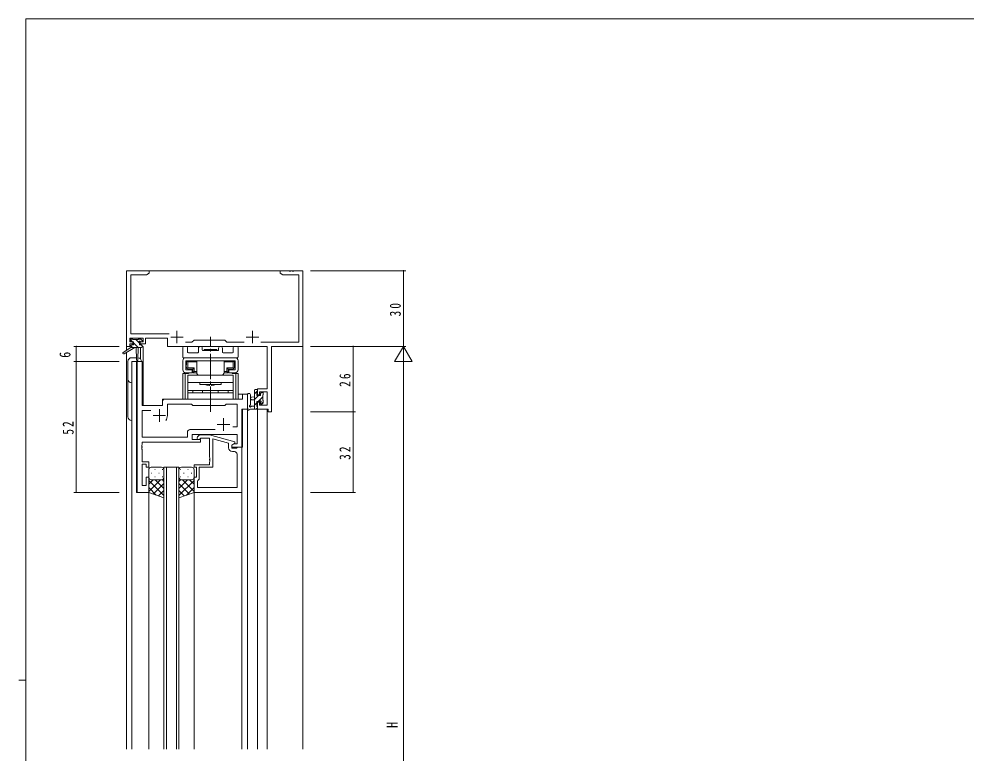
# Model space of a CAD drawing. Units: millimetres on the paper. Extents: x -397 to 397, y -282 to 282.
# Drawn here: x -396.7 to -20.3, y -12.2 to 279.3 of the extents above; entities that cross this region are included whole.
import ezdxf
from ezdxf.enums import TextEntityAlignment as Align

# ---------------------------------------------------------------- set-up
doc = ezdxf.new("R2010")
doc.units = ezdxf.units.MM
doc.linetypes.add('USER2', pattern=[13, 10, -1, 1, -1])
for name, color, linetype, lineweight in [('0-1_YKK_ZWAK', 7, 'Continuous', 18), ('0-3_YKK_11', 7, 'Continuous', 18), ('0-4_YKK_12', 2, 'Continuous', 18), ('0-5_YKK_13', 4, 'Continuous', 18), ('0-7_YKK_D', 6, 'Continuous', 18)]:
    doc.layers.add(name, color=color, linetype=linetype, lineweight=lineweight)
doc.styles.add('ＭＳ ゴシック', font='')
doc.styles.get('ＭＳ ゴシック').set_extended_font_data('MS Gothic')

msp = doc.modelspace()

# ---------------------------------------------------------------- linework, layer by layer
at = {"layer": '0-1_YKK_ZWAK'}
for p, q in [((-393.908, -245.7), (-393.908, 279.3)), ((376.092, 279.3), (-393.908, 279.3)), ((-396.708, 16.8), (-393.908, 16.8))]:
    msp.add_line(p, q, dxfattribs=at)
at = {"layer": '0-3_YKK_11'}
for p, q in [((-353.908, 179.3), (-353.908, 149.3)), ((-344.908, 179.3), (-353.908, 179.3)), ((-352.278, 154.23), (-352.278, 177.67)), ((-352.278, 177.67), (-345.999, 177.67)), ((-292.908, 179.3), (-292.908, 178.3)), ((-289.366, 179.3), (-292.908, 179.3)), ((-292.908, 178.3), (-291.817, 177.67)), ((-291.817, 177.67), (-285.538, 177.67)), ((-289.183, 179.18), (-289.366, 179.3)), ((-288.633, 179.18), (-289.183, 179.18)), ((-288.45, 179.3), (-288.633, 179.18)), ((-288.366, 179.3), (-288.45, 179.3)), ((-288.183, 179.18), (-288.366, 179.3)), ((-287.633, 179.18), (-288.183, 179.18)), ((-287.45, 179.3), (-287.633, 179.18)), ((-283.908, 179.3), (-287.45, 179.3)), ((-285.538, 177.67), (-285.538, 150.93)), ((-283.908, 149.3), (-283.908, 179.3)), ((-333.908, 155.5), (-333.908, 150.5)), ((-303.908, 155.5), (-303.908, 150.5)), ((-352.608, 151.1), (-352.608, 152.6)), ((-352.608, 152.6), (-347.408, 152.6)), ((-351.508, 151.1), (-352.608, 151.1)), ((-337.056, 154.23), (-352.278, 154.23)), ((-351.508, 150.3), (-351.508, 151.1)), ((-348.508, 151.1), (-348.508, 150.3)), ((-347.408, 151.1), (-348.508, 151.1)), ((-347.408, 152.6), (-347.408, 151.1)), ((-346.408, 152.6), (-337.708, 152.6)), ((-346.408, 150.3), (-346.408, 152.6)), ((-337.708, 152.6), (-337.708, 149.3)), ((-336.408, 153), (-331.408, 153)), ((-327.978, 150.93), (-330.558, 150.93)), ((-327.108, 151.8), (-327.978, 150.93)), ((-314.908, 151.8), (-327.108, 151.8)), ((-314.038, 150.93), (-314.908, 151.8)), ((-307.259, 150.93), (-314.038, 150.93)), ((-306.408, 153), (-301.408, 153)), ((-285.538, 150.93), (-300.558, 150.93)), ((-353.908, 149.3), (-352.608, 149.3)), ((-352.608, 149.3), (-352.608, 150.3)), ((-352.608, 150.3), (-351.508, 150.3)), ((-348.508, 150.3), (-346.408, 150.3)), ((-337.708, 149.3), (-298.038, 149.3)), ((-298.038, 149.3), (-298.038, 132.4)), ((-296.408, 149.3), (-283.908, 149.3)), ((-296.408, 123.3), (-296.408, 149.3)), ((-347.778, 143.3), (-349.708, 143.3)), ((-349.708, 143.3), (-349.708, 91.3)), ((-347.778, 125.8), (-347.778, 143.3)), ((-301.908, 132.4), (-301.908, 130.1)), ((-298.038, 132.4), (-301.908, 132.4)), ((-307.838, 128.3), (-338.708, 128.3)), ((-307.838, 130.3), (-307.838, 128.3)), ((-305.908, 130.3), (-307.838, 130.3)), ((-305.908, 124.3), (-305.908, 130.3)), ((-301.908, 130.1), (-301.108, 130.1)), ((-301.108, 130.1), (-301.108, 131.2)), ((-301.108, 131.2), (-298.038, 131.2)), ((-298.038, 131.2), (-298.038, 125.93)), ((-339.708, 125.8), (-347.778, 125.8)), ((-340.908, 124.3), (-340.908, 119.3)), ((-339.708, 127.3), (-339.708, 125.8)), ((-337.708, 126.37), (-328.178, 126.37)), ((-337.708, 121.8), (-337.708, 126.37)), ((-328.178, 126.37), (-327.608, 125.8)), ((-327.608, 125.8), (-314.908, 125.8)), ((-314.908, 125.8), (-314.338, 126.37)), ((-314.338, 126.37), (-310.038, 126.37)), ((-310.038, 126.37), (-310.038, 117.3)), ((-308.108, 124.3), (-305.908, 124.3)), ((-308.108, 109.3), (-308.108, 124.3)), ((-301.908, 127.1), (-301.908, 124.3)), ((-301.108, 127.1), (-301.908, 127.1)), ((-301.908, 124.3), (-297.608, 124.3)), ((-301.108, 125.93), (-301.108, 127.1)), ((-298.038, 125.93), (-301.108, 125.93)), ((-297.608, 124.3), (-297.608, 123.3)), ((-347.778, 113.23), (-347.778, 123.87)), ((-347.778, 123.87), (-344.259, 123.87)), ((-343.408, 121.8), (-338.408, 121.8)), ((-315.408, 120.8), (-315.408, 115.8)), ((-297.608, 123.3), (-296.408, 123.3)), ((-317.908, 118.3), (-312.908, 118.3)), ((-310.038, 117.3), (-311.742, 117.3)), ((-329.738, 113.23), (-347.778, 113.23)), ((-329.738, 115.23), (-329.738, 113.23)), ((-318.759, 116.23), (-328.738, 116.23)), ((-318.759, 116.23), (-328.738, 116.23)), ((-327.808, 112.3), (-327.808, 114.3)), ((-327.808, 114.3), (-310.038, 114.3)), ((-325.732, 113.324), (-324.957, 114.1)), ((-324.957, 114.1), (-321.012, 114.1)), ((-321.012, 114.1), (-310.908, 111.393)), ((-310.038, 114.3), (-310.038, 110.6)), ((-347.898, 110.075), (-347.778, 110.258)), ((-347.898, 109.525), (-347.898, 110.075)), ((-347.778, 109.342), (-347.898, 109.525)), ((-347.898, 109.075), (-347.778, 109.258)), ((-347.778, 110.258), (-347.778, 111.3)), ((-347.778, 111.3), (-324.608, 111.3)), ((-347.778, 109.258), (-347.778, 109.342)), ((-324.608, 112.3), (-327.808, 112.3)), ((-324.46, 112.9), (-324.884, 112.476)), ((-324.608, 111.3), (-324.608, 112.3)), ((-321.008, 112.9), (-324.46, 112.9)), ((-321.008, 105.258), (-321.008, 112.9)), ((-319.708, 112.508), (-319.708, 101.3)), ((-313.408, 110.82), (-319.708, 112.508)), ((-313.408, 109), (-313.408, 110.82)), ((-310.908, 110.793), (-312.108, 110.1)), ((-311.242, 110.6), (-312.108, 110.1)), ((-312.108, 110.1), (-312.108, 108.8)), ((-312.108, 110.1), (-312.108, 109.3)), ((-312.108, 109.3), (-308.108, 109.3)), ((-310.038, 110.6), (-311.242, 110.6)), ((-310.908, 111.393), (-310.908, 110.793)), ((-310.108, 109), (-309.808, 109.3)), ((-309.808, 109.3), (-308.108, 109.3)), ((-308.108, 109.3), (-308.108, 91.3)), ((-347.898, 108.525), (-347.898, 109.075)), ((-347.778, 108.342), (-347.898, 108.525)), ((-347.778, 103.5), (-347.778, 108.342)), ((-312.108, 108.8), (-310.308, 108.8)), ((-311.038, 107.5), (-311.908, 107.5)), ((-310.308, 108.8), (-310.108, 109)), ((-310.038, 93.23), (-310.038, 106.5)), ((-345.108, 103.5), (-347.778, 103.5)), ((-347.778, 94), (-347.778, 102.5)), ((-347.778, 102.5), (-346.108, 102.5)), ((-346.108, 102.5), (-346.108, 101.3)), ((-345.108, 101.3), (-345.108, 103.5)), ((-327.108, 102.3), (-321.008, 102.3)), ((-327.108, 101.3), (-327.108, 102.3)), ((-320.888, 105.075), (-321.008, 105.258)), ((-321.008, 104.342), (-320.888, 104.525)), ((-321.008, 104.258), (-321.008, 104.342)), ((-320.888, 104.075), (-321.008, 104.258)), ((-321.008, 103.342), (-320.888, 103.525)), ((-321.008, 102.3), (-321.008, 103.342)), ((-320.888, 104.525), (-320.888, 105.075)), ((-320.888, 103.525), (-320.888, 104.075)), ((-346.108, 101.3), (-345.108, 101.3)), ((-326.108, 101.3), (-327.108, 101.3)), ((-326.108, 97.3), (-326.108, 101.3)), ((-325.108, 101.3), (-325.108, 96.5)), ((-319.708, 101.3), (-325.108, 101.3)), ((-345.108, 97.3), (-346.108, 97.3)), ((-346.108, 97.3), (-346.108, 94)), ((-345.108, 91.3), (-345.108, 97.3)), ((-327.108, 97.3), (-326.108, 97.3)), ((-327.108, 91.3), (-327.108, 97.3)), ((-325.608, 96), (-325.808, 95.8)), ((-325.808, 95.8), (-325.808, 93.23)), ((-325.108, 96.5), (-325.608, 96)), ((-349.708, 91.3), (-345.108, 91.3)), ((-346.108, 94), (-347.778, 94)), ((-308.108, 91.3), (-327.108, 91.3)), ((-325.808, 93.23), (-310.038, 93.23)), ((-325.808, 93.23), (-310.038, 93.23))]:
    msp.add_line(p, q, dxfattribs=at)
msp.add_lwpolyline([(-345.999, 177.67), (-344.908, 178.3), (-344.908, 179.3)], dxfattribs=at)
for centre, radius, start, end in [((-338.708, 127.3), 1, 90.00001, 179.99999), ((-340.908, 121.8), 3.2, 321.63348, 359.99999), ((-328.738, 115.23), 1, 90.00001, 179.99999), ((-325.308, 112.9), 0.6, 134.99999, 315.00001), ((-311.908, 109), 1.5, 180.00001, 269.99999), ((-311.038, 106.5), 1, 0.00001, 89.99999)]:
    msp.add_arc(centre, radius, start, end, dxfattribs=at)
at = {"layer": '0-4_YKK_12'}
for p, q in [((-353.908, 179.3), (-353.908, 147.763)), ((-353.908, 179.3), (-283.908, 179.3)), ((-283.908, 179.3), (-283.908, -10.7)), ((-353.908, 146.973), (-353.908, -10.7)), ((-348.408, 148.9), (-348.408, 144.32)), ((-347.408, 149.3), (-347.708, 149.3)), ((-347.408, 149.3), (-347.408, 125.8)), ((-347.708, 143.3), (-351.908, 143.3)), ((-351.908, 143.3), (-351.908, -10.7)), ((-349.978, 91.3), (-349.978, 143.3)), ((-347.708, 143.3), (-347.708, 125.8)), ((-339.708, 125.8), (-339.708, 128.3)), ((-339.708, 128.3), (-310.408, 128.3)), ((-305.908, 130.3), (-309.608, 130.3)), ((-305.908, -10.7), (-305.908, 130.3)), ((-347.708, 125.8), (-339.708, 125.8)), ((-307.838, 109.3), (-307.838, 124.298)), ((-301.908, 124.3), (-298.008, 124.3)), ((-301.908, 124.3), (-301.908, -10.7)), ((-298.008, 124.3), (-298.008, -10.7)), ((-308.408, 109.3), (-307.838, 109.3)), ((-339.108, 101.301), (-333.108, 101.301)), ((-339.108, -10.7), (-339.108, 101.301)), ((-338.108, 101.301), (-338.108, -10.7)), ((-334.108, -10.7), (-334.108, 101.301)), ((-333.108, 101.301), (-333.108, -10.7)), ((-345.108, 91.3), (-349.978, 91.3)), ((-345.108, -10.7), (-345.108, 91.3)), ((-327.108, -10.7), (-327.108, 91.8)), ((-308.108, -10.7), (-308.108, 91.3))]:
    msp.add_line(p, q, dxfattribs=at)
at = {"layer": '0-5_YKK_13'}
for p, q in [((-351.588, 151.1), (-352.408, 151.92)), ((-352.408, 151.4), (-352.408, 151.9)), ((-352.108, 152.2), (-351.608, 152.2)), ((-351.408, 152), (-349.308, 152)), ((-349.388, 148.9), (-351.208, 150.721)), ((-348.808, 150.566), (-350.243, 152)), ((-349.108, 152.2), (-348.508, 152.2)), ((-348.808, 150.639), (-348.808, 149.9)), ((-348.008, 151.1), (-348.347, 151.1)), ((-348.296, 152.112), (-347.796, 151.612)), ((-352.208, 148.9), (-355.275, 146.849)), ((-350.708, 148.9), (-354.953, 146.343)), ((-352.208, 149.6), (-352.208, 148.9)), ((-351.633, 148.9), (-352.208, 149.476)), ((-348.008, 148.9), (-352.208, 148.9)), ((-351.908, 149.9), (-351.208, 149.9)), ((-350.108, 148.9), (-350.006, 143.892)), ((-349.306, 148.9), (-349.406, 143.892)), ((-348.808, 149.9), (-348.008, 149.9)), ((-347.708, 149.466), (-348.143, 149.9)), ((-347.708, 149.6), (-347.708, 149.2)), ((-331.608, 145.1), (-331.608, 148.8)), ((-331.108, 149.3), (-330.178, 149.3)), ((-329.678, 148.8), (-329.678, 147.03)), ((-325.358, 147.03), (-325.358, 148.55)), ((-323.858, 148.55), (-323.858, 147.9)), ((-323.558, 147.6), (-317.658, 147.6)), ((-323.108, 147.6), (-323.108, 148.1)), ((-323.108, 148.1), (-318.108, 148.1)), ((-323.108, 147.6), (-318.108, 147.6)), ((-318.108, 147.6), (-318.108, 148.1)), ((-317.358, 147.9), (-317.358, 148.55)), ((-315.858, 148.55), (-315.858, 147.03)), ((-311.538, 147.03), (-311.538, 148.8)), ((-311.038, 149.3), (-310.108, 149.3)), ((-309.608, 148.8), (-309.608, 145.1)), ((-353.408, 143.3), (-353.408, 121.3)), ((-350.025, 144.8), (-351.908, 144.8)), ((-351.908, 143.3), (-348.008, 143.3)), ((-351.908, 119.8), (-351.908, 143.3)), ((-331.608, 140), (-331.608, 143.6)), ((-309.908, 144.8), (-331.308, 144.8)), ((-330.408, 144.8), (-310.808, 144.8)), ((-330.408, 140), (-330.408, 143.6)), ((-330.408, 143.6), (-310.808, 143.6)), ((-330.258, 143.6), (-328.308, 143.6)), ((-330.258, 143.6), (-330.258, 141.6)), ((-329.658, 143.1), (-329.953, 143.395)), ((-329.658, 143.1), (-329.658, 140.8)), ((-329.658, 143.1), (-326.058, 143.1)), ((-326.058, 143.6), (-329.458, 143.6)), ((-329.378, 146.73), (-325.658, 146.73)), ((-328.308, 143.6), (-312.908, 143.6)), ((-326.058, 139), (-326.058, 143.6)), ((-315.558, 146.73), (-311.838, 146.73)), ((-311.758, 143.6), (-315.158, 143.6)), ((-315.158, 139), (-315.158, 143.6)), ((-315.158, 143.1), (-311.558, 143.1)), ((-312.908, 143.6), (-310.958, 143.6)), ((-311.558, 143.1), (-311.263, 143.395)), ((-311.558, 143.1), (-311.558, 140.8)), ((-310.958, 141.6), (-310.958, 143.6)), ((-310.808, 140), (-310.808, 143.6)), ((-309.608, 143.6), (-309.608, 140)), ((-327.858, 140), (-330.408, 140)), ((-330.208, 141), (-330.158, 141)), ((-330.158, 142.9), (-330.158, 142)), ((-329.658, 140.8), (-329.953, 140.505)), ((-329.658, 140.8), (-327.108, 140.8)), ((-327.608, 140.3), (-329.458, 140.3)), ((-327.858, 138.8), (-327.858, 140)), ((-327.608, 140.3), (-327.108, 140.8)), ((-327.608, 140.3), (-327.608, 138.8)), ((-327.608, 138.8), (-327.108, 139.3)), ((-327.108, 139.3), (-327.108, 140.8)), ((-327.108, 139.3), (-326.058, 139.3)), ((-315.158, 139.3), (-314.108, 139.3)), ((-313.608, 140.3), (-314.108, 140.8)), ((-311.558, 140.8), (-314.108, 140.8)), ((-314.108, 139.3), (-314.108, 140.8)), ((-314.108, 139.3), (-313.608, 138.8)), ((-313.358, 138.8), (-313.358, 140)), ((-310.808, 140), (-313.358, 140)), ((-311.558, 140.8), (-311.263, 140.505)), ((-311.058, 142.9), (-311.058, 142)), ((-311.008, 142), (-311.058, 142)), ((-311.008, 141), (-311.058, 141)), ((-311.008, 141), (-311.008, 142)), ((-329.278, 138.5), (-331.608, 138.5)), ((-331.608, 128.3), (-331.608, 138.5)), ((-330.658, 128.3), (-330.658, 138.5)), ((-330.408, 138.8), (-327.858, 138.8)), ((-330.178, 138.5), (-330.178, 138.8)), ((-329.608, 137.8), (-329.608, 131.8)), ((-311.608, 137.8), (-329.608, 137.8)), ((-329.228, 138.8), (-329.228, 138.5)), ((-327.608, 138.8), (-326.058, 138.8)), ((-316.358, 137.8), (-324.858, 137.8)), ((-315.158, 138.8), (-313.608, 138.8)), ((-313.358, 138.8), (-310.808, 138.8)), ((-311.988, 138.5), (-311.988, 138.8)), ((-311.938, 138.5), (-309.608, 138.5)), ((-311.608, 131.8), (-311.608, 137.8)), ((-311.038, 138.5), (-311.038, 138.8)), ((-310.558, 128.3), (-310.558, 138.5)), ((-309.608, 128.3), (-309.608, 138.5)), ((-329.608, 134.9), (-311.608, 134.9)), ((-329.608, 128.3), (-329.608, 132.3)), ((-329.608, 131.8), (-311.608, 131.8)), ((-327.608, 130.8), (-327.608, 131.8)), ((-324.858, 134.9), (-324.858, 134.1)), ((-324.858, 134.1), (-316.358, 134.1)), ((-323.708, 131.8), (-323.708, 130.8)), ((-321.158, 133.8), (-320.858, 134.1)), ((-320.858, 134.1), (-320.358, 134.1)), ((-320.058, 133.8), (-320.358, 134.1)), ((-317.508, 131.8), (-317.508, 130.8)), ((-316.358, 134.1), (-316.358, 134.9)), ((-313.608, 131.8), (-313.608, 130.8)), ((-311.608, 132.3), (-311.608, 128.3)), ((-303.108, 124.3), (-303.108, 131.9)), ((-302.808, 132.2), (-302.208, 132.2)), ((-301.908, 131.9), (-301.908, 131.3)), ((-309.608, 128.3), (-331.608, 128.3)), ((-329.608, 130.8), (-311.608, 130.8)), ((-313.608, 130.8), (-327.608, 130.8)), ((-305.908, 130.028), (-305.908, 124.866)), ((-304.708, 130.028), (-304.705, 126.067)), ((-303.108, 129.2), (-304.253, 129.098)), ((-303.108, 128), (-304.253, 128.102)), ((-301.908, 131.591), (-303.108, 130.391)), ((-301.454, 129.8), (-303.108, 128.146)), ((-302.108, 131.1), (-302.108, 129.8)), ((-302.108, 129.8), (-300.708, 129.8)), ((-299.808, 129.201), (-301.609, 127.4)), ((-300.254, 131), (-300.708, 130.546)), ((-300.708, 129.8), (-300.708, 130.7)), ((-300.408, 131), (-299.908, 131)), ((-299.808, 130), (-299.808, 127.9)), ((-299.608, 130.7), (-299.608, 130.2)), ((-302.208, 124.3), (-304.889, 124.3)), ((-304.289, 125.5), (-303.108, 125.5)), ((-302.108, 126.901), (-303.108, 125.901)), ((-301.908, 124.856), (-302.464, 124.3)), ((-301.908, 125.2), (-301.908, 124.6)), ((-300.708, 126.6), (-300.708, 126.939)), ((-299.608, 127.156), (-300.46, 126.304)), ((-299.696, 126.888), (-300.196, 126.388)), ((-299.608, 127.7), (-299.608, 127.1)), ((-345.108, 100.3), (-345.108, 97.3)), ((-344.188, 98.937), (-343.988, 98.937)), ((-340.108, 101.3), (-344.108, 101.3)), ((-342.773, 100.352), (-342.573, 100.352)), ((-341.158, 98.937), (-340.958, 98.937)), ((-339.743, 100.352), (-339.543, 100.352)), ((-339.108, 97.3), (-339.108, 100.3)), ((-333.108, 97.3), (-333.108, 100.3)), ((-332.473, 100.352), (-332.673, 100.352)), ((-332.108, 101.3), (-328.108, 101.3)), ((-331.058, 98.937), (-331.258, 98.937)), ((-329.443, 100.352), (-329.643, 100.352)), ((-328.028, 98.937), (-328.228, 98.937)), ((-327.108, 100.3), (-327.108, 97.3)), ((-345.108, 91.3), (-345.108, 97.3)), ((-340.488, 96.3), (-345.108, 91.68)), ((-343.316, 96.3), (-345.108, 94.508)), ((-345.108, 96.032), (-339.108, 90.032)), ((-344.108, 96.3), (-340.508, 96.3)), ((-343.708, 96.3), (-340.108, 96.3)), ((-339.108, 94.851), (-343.304, 90.656)), ((-342.773, 97.522), (-342.573, 97.522)), ((-342.548, 96.3), (-339.108, 92.86)), ((-339.776, 96.357), (-339.108, 95.689)), ((-339.743, 97.522), (-339.543, 97.522)), ((-339.108, 89.157), (-339.108, 97.3)), ((-333.108, 97.3), (-333.108, 89.157)), ((-332.44, 96.357), (-333.108, 95.689)), ((-329.668, 96.3), (-333.108, 92.86)), ((-327.108, 96.032), (-333.108, 90.032)), ((-333.108, 94.851), (-328.912, 90.656)), ((-332.473, 97.522), (-332.673, 97.522)), ((-328.508, 96.3), (-332.108, 96.3)), ((-331.729, 96.3), (-327.108, 91.68)), ((-328.108, 96.3), (-331.708, 96.3)), ((-329.443, 97.522), (-329.643, 97.522)), ((-328.9, 96.3), (-327.108, 94.508)), ((-327.108, 91.3), (-327.108, 97.3)), ((-345.108, 93.203), (-342.147, 90.243)), ((-339.108, 89.157), (-345.108, 91.3)), ((-339.108, 92.023), (-341.22, 89.911)), ((-333.108, 92.023), (-330.997, 89.911)), ((-333.108, 89.157), (-327.108, 91.3)), ((-327.108, 93.203), (-330.069, 90.243))]:
    msp.add_line(p, q, dxfattribs=at)
at = {"layer": '0-5_YKK_13', "linetype": 'USER2'}
msp.add_line((-320.608, 123.3), (-320.608, 153.1), dxfattribs=at)
at = {"layer": '0-5_YKK_13'}
for points in [[(-351.208, 149.9), (-351.208, 151.1), (-352.108, 151.1)], [(-330.208, 141), (-330.208, 142), (-330.158, 142)], [(-311.758, 140.3), (-313.608, 140.3), (-313.608, 138.8)], [(-301.169, 127.4), (-302.108, 127.4), (-302.108, 125.4)]]:
    msp.add_lwpolyline(points, dxfattribs=at)
for centre, radius, start, end in [((-352.108, 151.9), 0.3, 90, 180), ((-352.108, 151.4), 0.3, 180, 270), ((-351.608, 152), 0.2, 0, 90), ((-349.108, 152), 0.2, 90, 180), ((-348.808, 151.1), 0.25, 33.05573, 236.94427), ((-349.108, 150.639), 0.3, 0, 56.94427), ((-348.347, 151.4), 0.3, 213.05573, 270), ((-348.508, 151.9), 0.3, 45, 90), ((-348.008, 151.4), 0.3, 270, 45), ((-355.108, 146.6), 0.3, 123.76905, 301.06147), ((-351.908, 149.6), 0.3, 90, 180), ((-348.008, 149.6), 0.3, 0, 90), ((-348.008, 149.2), 0.3, 270, 0), ((-331.108, 148.8), 0.5, 90, 180), ((-330.178, 148.8), 0.5, 360, 90), ((-329.378, 147.03), 0.3, 180, 270), ((-325.658, 147.03), 0.3, 270, 360), ((-324.608, 148.55), 0.75, 360, 180), ((-323.558, 147.9), 0.3, 180, 270), ((-317.658, 147.9), 0.3, 270, 0), ((-316.608, 148.55), 0.75, 360, 180), ((-315.558, 147.03), 0.3, 180, 270), ((-311.838, 147.03), 0.3, 270, 360), ((-311.038, 148.8), 0.5, 90, 180), ((-310.108, 148.8), 0.5, 360, 90), ((-351.908, 143.3), 1.5, 90, 180), ((-349.706, 143.898), 0.3, 181.16963, 358.85539), ((-349.508, 143.3), 1.5, 0, 85.40479), ((-331.308, 145.1), 0.3, 180, 270), ((-330.408, 143.6), 1.2, 90, 180), ((-329.458, 142.9), 0.7, 90, 180), ((-311.758, 142.9), 0.7, 0, 90), ((-310.808, 143.6), 1.2, 0, 90), ((-309.908, 145.1), 0.3, 270, 0), ((-330.408, 140), 1.2, 180, 270), ((-329.458, 141), 0.7, 180, 270), ((-311.758, 141), 0.7, 270, 0), ((-310.808, 140), 1.2, 270, 0), ((-351.908, 136.3), 1.5, 180, 270), ((-324.858, 139), 1.2, 180, 270), ((-316.358, 139), 1.2, 270, 0), ((-320.608, 141.603), 7.823, 253.55533, 265.96393), ((-320.608, 141.603), 7.823, 274.03607, 286.44467), ((-302.808, 131.9), 0.3, 90, 180), ((-302.208, 131.9), 0.3, 0, 90), ((-305.308, 130.028), 0.6, 0.04023, 180.04023), ((-304.208, 128.6), 0.5, 95.09207, 264.90793), ((-302.108, 131.3), 0.2, 270, 0), ((-300.408, 130.7), 0.3, 90, 180), ((-299.908, 130.7), 0.3, 0, 90), ((-299.808, 130.2), 0.2, 270, 0), ((-305.608, 124.866), 0.3, 180, 229.47122), ((-305.998, 124.41), 0.3, 349.47122, 49.47122), ((-305.408, 124.3), 0.3, 169.47122, 330), ((-304.889, 124), 0.3, 90, 150), ((-304.808, 125.5), 0.3, 109.18976, 330), ((-305.005, 126.067), 0.3, 289.18976, 0.04023), ((-304.289, 125.2), 0.3, 90, 150), ((-302.208, 124.6), 0.3, 270, 0), ((-302.108, 125.2), 0.2, 360, 90), ((-301.169, 127.7), 0.3, 270, 326.94427), ((-300.708, 127.4), 0.25, 303.05573, 146.94427), ((-300.408, 126.939), 0.3, 123.05573, 180), ((-300.408, 126.6), 0.3, 180, 315), ((-299.808, 127.7), 0.2, 0, 90), ((-299.908, 127.1), 0.3, 315, 0), ((-351.908, 121.3), 1.5, 180, 270), ((-344.108, 100.3), 1, 90, 180), ((-340.108, 100.3), 1, 0, 90), ((-332.108, 100.3), 1, 90, 180), ((-328.108, 100.3), 1, 0, 90), ((-344.108, 97.3), 1, 180, 270), ((-344.108, 97.3), 1, 180, 270), ((-340.108, 97.3), 1, 270, 0), ((-340.108, 97.3), 1, 270, 0), ((-332.108, 97.3), 1, 180, 270), ((-332.108, 97.3), 1, 180, 270), ((-328.108, 97.3), 1, 270, 0), ((-328.108, 97.3), 1, 270, 0)]:
    msp.add_arc(centre, radius, start, end, dxfattribs=at)
at = {"layer": '0-7_YKK_D'}
for p, q in [((-280.908, 179.3), (-242.908, 179.3)), ((-243.908, 179.3), (-243.908, 149.3)), ((-356.908, 149.3), (-374.908, 149.3)), ((-373.908, 149.3), (-373.908, 143.3)), ((-280.908, 149.3), (-262.908, 149.3)), ((-280.908, 149.3), (-242.908, 149.3)), ((-280.908, 149.3), (-242.908, 149.3)), ((-263.908, 149.3), (-263.908, 123.3)), ((-243.908, 149.3), (-247.408, 143.238)), ((-243.908, 149.3), (-240.408, 143.238)), ((-243.908, 149.3), (-243.908, 137.176)), ((-356.908, 143.3), (-374.908, 143.3)), ((-356.908, 143.3), (-374.908, 143.3)), ((-373.908, 143.3), (-373.908, 91.3)), ((-247.408, 143.238), (-240.408, 143.238)), ((-243.908, 142.3), (-243.908, -143.7)), ((-280.908, 123.3), (-262.908, 123.3)), ((-280.908, 123.3), (-262.908, 123.3)), ((-263.908, 123.3), (-263.908, 91.3)), ((-356.908, 91.3), (-374.908, 91.3)), ((-280.908, 91.3), (-262.908, 91.3))]:
    msp.add_line(p, q, dxfattribs=at)
for centre, start, end in [((-243.908, 179.3), 90, 270), ((-243.908, 179.3), 270, 90), ((-373.908, 149.3), 90, 270), ((-373.908, 149.3), 270, 90), ((-263.908, 149.3), 90, 270), ((-263.908, 149.3), 270, 90), ((-373.908, 143.3), 90, 270), ((-373.908, 143.3), 90, 270), ((-373.908, 143.3), 270, 90), ((-373.908, 143.3), 270, 90), ((-263.908, 123.3), 90, 270), ((-263.908, 123.3), 90, 270), ((-263.908, 123.3), 270, 90), ((-263.908, 123.3), 270, 90), ((-373.908, 91.3), 90, 270), ((-373.908, 91.3), 270, 90), ((-263.908, 91.3), 90, 270), ((-263.908, 91.3), 270, 90)]:
    msp.add_arc(centre, 0.106, start, end, dxfattribs=at)

# ---------------------------------------------------------------- texts
at = {"layer": '0-7_YKK_D', "color": 7, "style": 'ＭＳ ゴシック', "width": 0.8}
for s, p in [('6', (-374.908, 144.741)), ('H', (-244.908, -2.247))]:
    msp.add_text(s, height=4.399, rotation=90, dxfattribs=at).set_placement(p, align=Align.BOTTOM_LEFT)
at = {"layer": '0-7_YKK_D', "color": 7, "char_height": 4.399, "attachment_point": 7, "rotation": 90, "style": 'ＭＳ ゴシック'}
for s, insert in [('\\T1.37;\\W0.75;30', (-244.908, 161.169)), ('\\T1.37;\\W0.75;26', (-264.908, 133.206)), ('\\T1.37;\\W0.75;52', (-374.908, 114.218)), ('\\T1.37;\\W0.75;32', (-264.908, 104.218))]:
    msp.add_mtext(s, dxfattribs=dict(at, insert=insert))

doc.saveas('drawing.dxf')
